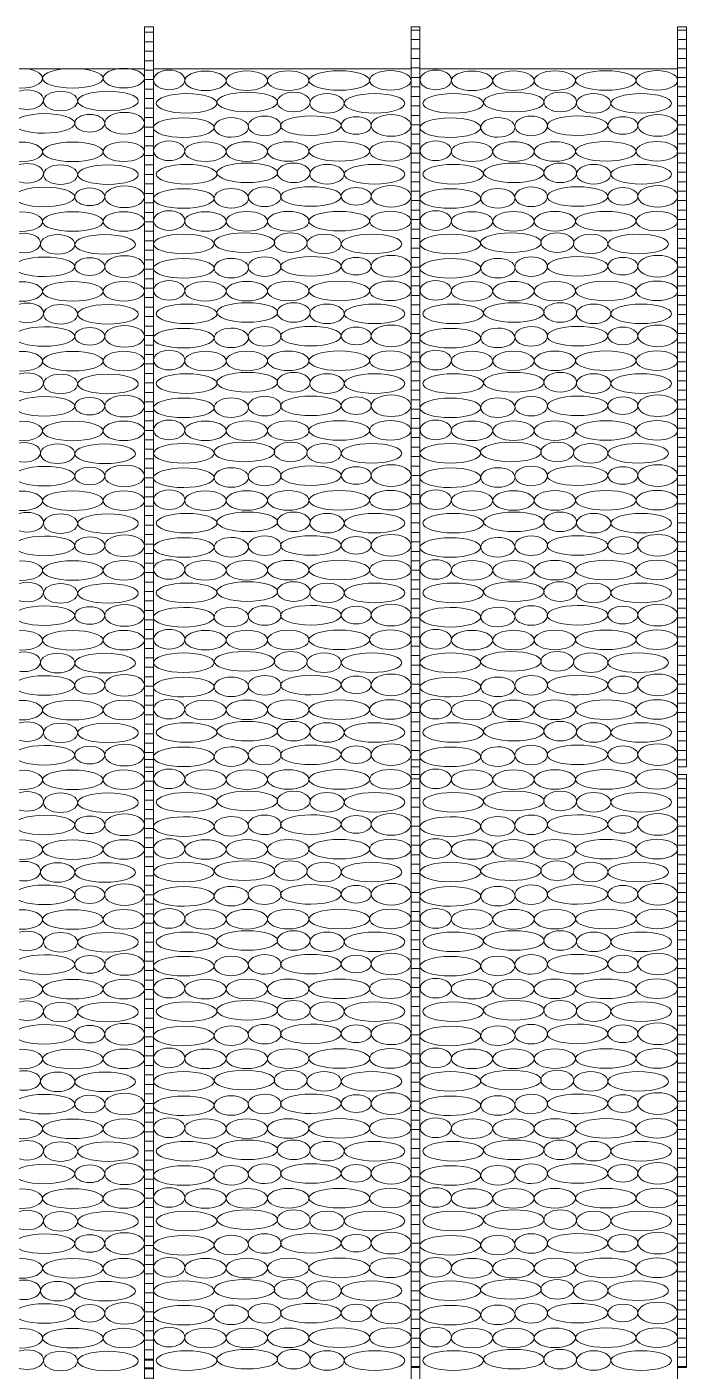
# Model space of a CAD drawing. Header units: inches. Extents: x 523 to 1492, y 69 to 539.
# Drawn here: x 616.72 to 621.11, y 276.39 to 285.39 of the extents above; entities that cross this region are included whole.
import ezdxf

# ---------------------------------------------------------------- set-up
doc = ezdxf.new("R2010")
doc.units = ezdxf.units.IN
doc.header["$MEASUREMENT"] = 0
pattern_1 = [(0, (17.8616, 0.25796), (1e-16, 0.3175), [])]
pattern_2 = [(0, (26.79356, 0.01436), (1e-16, 0.3175), [])]
pattern_3 = [(0, (35.7254, 0.01436), (1e-16, 0.3175), [])]

# ---------------------------------------------------------------- blocks, each defined once
blk = doc.blocks.new('Бут.полосы')
at = {"linetype": 'ByBlock', "lineweight": 15}
h = blk.add_hatch(dxfattribs=at)
h.set_pattern_fill('ANSI31', color=22, scale=0.1, angle=315, style=0)
h.set_pattern_definition(pattern_1)
h.paths.add_polyline_path([(1973.124, -4690.534), (1972.824, -4690.534), (1972.824, -4715.076), (1973.124, -4715.076)])
h = blk.add_hatch(dxfattribs=at)
h.set_pattern_fill('ANSI31', color=22, scale=0.1, angle=315, style=0)
h.set_pattern_definition(pattern_2)
h.paths.add_polyline_path([(1982.056, -4690.534), (1981.756, -4690.534), (1981.756, -4715.319), (1982.056, -4715.319)])
h = blk.add_hatch(dxfattribs=at)
h.set_pattern_fill('ANSI31', color=22, scale=0.1, angle=315, style=0)
h.set_pattern_definition(pattern_3)
h.paths.add_polyline_path([(1990.988, -4690.534), (1990.688, -4690.534), (1990.688, -4715.319), (1990.988, -4715.319)])
h = blk.add_hatch(dxfattribs=at)
h.set_pattern_fill('ANSI31', color=22, scale=0.1, angle=315, style=0)
h.set_pattern_definition(pattern_1)
h.paths.add_polyline_path([(1973.124, -4715.334), (1972.824, -4715.334), (1972.824, -4735.189), (1973.124, -4735.189)])
h = blk.add_hatch(dxfattribs=at)
h.set_pattern_fill('ANSI31', color=22, scale=0.1, angle=315, style=0)
h.set_pattern_definition(pattern_2)
h.paths.add_polyline_path([(1982.056, -4715.577), (1981.756, -4715.577), (1981.756, -4735.433), (1982.056, -4735.433)])
h = blk.add_hatch(dxfattribs=at)
h.set_pattern_fill('ANSI31', color=22, scale=0.1, angle=315, style=0)
h.set_pattern_definition(pattern_3)
h.paths.add_polyline_path([(1990.988, -4715.577), (1990.688, -4715.577), (1990.688, -4735.433), (1990.988, -4735.433)])
h = blk.add_hatch(dxfattribs=at)
h.set_pattern_fill('ANSI31', color=22, scale=0.1, angle=315, style=0)
h.set_pattern_definition(pattern_1)
h.paths.add_polyline_path([(1973.124, -4735.447), (1972.824, -4735.447), (1972.824, -4755.303), (1973.124, -4755.303)])
at = {"color": 22, "linetype": 'ByBlock', "lineweight": 15}
for points in [[(1973.124, -4690.534), (1972.824, -4690.534), (1972.824, -4715.076), (1973.124, -4715.076)], [(1982.056, -4690.534), (1981.756, -4690.534), (1981.756, -4715.319), (1982.056, -4715.319)], [(1990.988, -4690.534), (1990.688, -4690.534), (1990.688, -4715.319), (1990.988, -4715.319)], [(1973.124, -4715.334), (1972.824, -4715.334), (1972.824, -4735.189), (1973.124, -4735.189)], [(1982.056, -4715.577), (1981.756, -4715.577), (1981.756, -4735.433), (1982.056, -4735.433)], [(1990.988, -4715.577), (1990.688, -4715.577), (1990.688, -4735.433), (1990.988, -4735.433)], [(1973.124, -4735.447), (1972.824, -4735.447), (1972.824, -4755.303), (1973.124, -4755.303)]]:
    blk.add_lwpolyline(points, close=True, dxfattribs=at)
at = {"color": 7, "linetype": 'ByBlock', "lineweight": 15}
for points in [[(1973.124, -4775.784), (1981.756, -4775.784), (1981.756, -4691.934), (1973.124, -4691.934)], [(1982.056, -4776.027), (1990.688, -4776.027), (1990.688, -4691.934), (1982.056, -4691.934)]]:
    blk.add_lwpolyline(points, close=True, dxfattribs=at)
at = {"color": 253, "linetype": 'ByBlock', "lineweight": 15}
for centre, major_axis, ratio in [((1973.652, -4692.309), (-0.525, 0), 0.625314), ((1974.867, -4692.34), (0.694, 0), 0.47197), ((1976.255, -4692.337), (0.694, 0), 0.47197), ((1977.643, -4692.333), (0.694, 0), 0.47197), ((1979.353, -4692.33), (1.016, 0), 0.322367), ((1981.063, -4692.326), (0.694, 0), 0.47197), ((1982.584, -4692.309), (-0.525, 0), 0.625314), ((1983.799, -4692.34), (0.694, 0), 0.47197), ((1985.187, -4692.337), (0.694, 0), 0.47197), ((1986.575, -4692.333), (0.694, 0), 0.47197), ((1988.285, -4692.33), (1.016, 0), 0.322367), ((1989.994, -4692.326), (0.694, 0), 0.47197), ((1974.239, -4693.095), (1.016, 0), 0.322367), ((1976.271, -4693.05), (1.016, 0), 0.322367), ((1977.823, -4693.05), (0.549, 0), 0.596748), ((1980.534, -4693.095), (1.016, 0), 0.322367), ((1983.171, -4693.095), (1.016, 0), 0.322367), ((1985.203, -4693.05), (1.016, 0), 0.322367), ((1986.755, -4693.05), (0.549, 0), 0.596748), ((1989.466, -4693.095), (1.016, 0), 0.322367), ((1981.09, -4693.836), (-0.667, 0), 0.543772), ((1990.022, -4693.836), (-0.667, 0), 0.543772), ((1975.732, -4693.901), (0.575, 0.003), 0.569135), ((1979.921, -4693.836), (-0.502, 0), 0.586261), ((1984.664, -4693.901), (0.575, 0.003), 0.569135), ((1988.853, -4693.836), (-0.502, 0), 0.586261), ((1973.652, -4694.683), (-0.525, 0), 0.625314), ((1974.867, -4694.714), (0.694, 0), 0.47197), ((1976.255, -4694.71), (0.694, 0), 0.47197), ((1977.643, -4694.706), (0.694, 0), 0.47197), ((1979.353, -4694.703), (1.016, 0), 0.322367), ((1981.063, -4694.7), (0.694, 0), 0.47197), ((1982.584, -4694.683), (-0.525, 0), 0.625314), ((1983.799, -4694.714), (0.694, 0), 0.47197), ((1985.187, -4694.71), (0.694, 0), 0.47197), ((1986.575, -4694.706), (0.694, 0), 0.47197), ((1988.285, -4694.703), (1.016, 0), 0.322367), ((1989.994, -4694.7), (0.694, 0), 0.47197), ((1974.239, -4695.469), (1.016, 0), 0.322367), ((1976.271, -4695.423), (1.016, 0), 0.322367), ((1977.823, -4695.423), (0.549, 0), 0.596748), ((1980.534, -4695.469), (1.016, 0), 0.322367), ((1983.171, -4695.469), (1.016, 0), 0.322367), ((1985.203, -4695.423), (1.016, 0), 0.322367), ((1986.755, -4695.423), (0.549, 0), 0.596748), ((1989.466, -4695.469), (1.016, 0), 0.322367), ((1975.732, -4696.275), (0.575, 0.003), 0.569135), ((1979.921, -4696.21), (-0.502, 0), 0.586261), ((1981.09, -4696.21), (-0.667, 0), 0.543772), ((1984.664, -4696.275), (0.575, 0.003), 0.569135), ((1988.853, -4696.21), (-0.502, 0), 0.586261), ((1990.022, -4696.21), (-0.667, 0), 0.543772), ((1973.652, -4697.02), (-0.525, 0), 0.625314), ((1974.867, -4697.051), (0.694, 0), 0.47197), ((1976.255, -4697.047), (0.694, 0), 0.47197), ((1977.643, -4697.043), (0.694, 0), 0.47197), ((1979.353, -4697.04), (1.016, 0), 0.322367), ((1981.063, -4697.036), (0.694, 0), 0.47197), ((1982.584, -4697.02), (-0.525, 0), 0.625314), ((1983.799, -4697.051), (0.694, 0), 0.47197), ((1985.187, -4697.047), (0.694, 0), 0.47197), ((1986.575, -4697.043), (0.694, 0), 0.47197), ((1988.285, -4697.04), (1.016, 0), 0.322367), ((1989.994, -4697.036), (0.694, 0), 0.47197), ((1974.141, -4697.805), (1.016, 0), 0.322367), ((1976.173, -4697.76), (1.016, 0), 0.322367), ((1977.724, -4697.76), (0.549, 0), 0.596748), ((1980.435, -4697.805), (1.016, 0), 0.322367), ((1983.072, -4697.805), (1.016, 0), 0.322367), ((1985.104, -4697.76), (1.016, 0), 0.322367), ((1986.656, -4697.76), (0.549, 0), 0.596748), ((1989.367, -4697.805), (1.016, 0), 0.322367), ((1975.732, -4698.614), (0.575, 0.003), 0.569135), ((1979.921, -4698.549), (-0.502, 0), 0.586261), ((1981.09, -4698.549), (-0.667, 0), 0.543772), ((1984.664, -4698.614), (0.575, 0.003), 0.569135), ((1988.853, -4698.549), (-0.502, 0), 0.586261), ((1990.022, -4698.549), (-0.667, 0), 0.543772), ((1973.652, -4699.359), (-0.525, 0), 0.625314), ((1974.867, -4699.39), (0.694, 0), 0.47197), ((1976.255, -4699.386), (0.694, 0), 0.47197), ((1977.643, -4699.382), (0.694, 0), 0.47197), ((1979.353, -4699.379), (1.016, 0), 0.322367), ((1981.063, -4699.376), (0.694, 0), 0.47197), ((1982.584, -4699.359), (-0.525, 0), 0.625314), ((1983.799, -4699.39), (0.694, 0), 0.47197), ((1985.187, -4699.386), (0.694, 0), 0.47197), ((1986.575, -4699.382), (0.694, 0), 0.47197), ((1988.285, -4699.379), (1.016, 0), 0.322367), ((1989.994, -4699.376), (0.694, 0), 0.47197), ((1976.271, -4700.099), (1.016, 0), 0.322367), ((1977.823, -4700.099), (0.549, 0), 0.596748), ((1985.203, -4700.099), (1.016, 0), 0.322367), ((1986.755, -4700.099), (0.549, 0), 0.596748), ((1974.239, -4700.144), (1.016, 0), 0.322367), ((1980.534, -4700.144), (1.016, 0), 0.322367), ((1983.171, -4700.144), (1.016, 0), 0.322367), ((1989.466, -4700.144), (1.016, 0), 0.322367), ((1975.732, -4700.951), (0.575, 0.003), 0.569135), ((1979.921, -4700.885), (-0.502, 0), 0.586261), ((1981.09, -4700.885), (-0.667, 0), 0.543772), ((1984.664, -4700.951), (0.575, 0.003), 0.569135), ((1988.853, -4700.885), (-0.502, 0), 0.586261), ((1990.022, -4700.885), (-0.667, 0), 0.543772), ((1973.652, -4701.695), (-0.525, 0), 0.625314), ((1974.867, -4701.726), (0.694, 0), 0.47197), ((1976.255, -4701.723), (0.694, 0), 0.47197), ((1977.643, -4701.719), (0.694, 0), 0.47197), ((1979.353, -4701.716), (1.016, 0), 0.322367), ((1981.063, -4701.712), (0.694, 0), 0.47197), ((1982.584, -4701.695), (-0.525, 0), 0.625314), ((1983.799, -4701.726), (0.694, 0), 0.47197), ((1985.187, -4701.723), (0.694, 0), 0.47197), ((1986.575, -4701.719), (0.694, 0), 0.47197), ((1988.285, -4701.716), (1.016, 0), 0.322367), ((1989.994, -4701.712), (0.694, 0), 0.47197), ((1974.239, -4702.481), (1.016, 0), 0.322367), ((1976.271, -4702.436), (1.016, 0), 0.322367), ((1977.823, -4702.436), (0.549, 0), 0.596748), ((1980.534, -4702.481), (1.016, 0), 0.322367), ((1983.171, -4702.481), (1.016, 0), 0.322367), ((1985.203, -4702.436), (1.016, 0), 0.322367), ((1986.755, -4702.436), (0.549, 0), 0.596748), ((1989.466, -4702.481), (1.016, 0), 0.322367), ((1979.921, -4703.222), (-0.502, 0), 0.586261), ((1981.09, -4703.222), (-0.667, 0), 0.543772), ((1988.853, -4703.222), (-0.502, 0), 0.586261), ((1990.022, -4703.222), (-0.667, 0), 0.543772), ((1975.732, -4703.287), (0.575, 0.003), 0.569135), ((1984.664, -4703.287), (0.575, 0.003), 0.569135), ((1973.652, -4704.032), (-0.525, 0), 0.625314), ((1974.867, -4704.063), (0.694, 0), 0.47197), ((1976.255, -4704.059), (0.694, 0), 0.47197), ((1977.643, -4704.056), (0.694, 0), 0.47197), ((1979.353, -4704.052), (1.016, 0), 0.322367), ((1981.063, -4704.049), (0.694, 0), 0.47197), ((1982.584, -4704.032), (-0.525, 0), 0.625314), ((1983.799, -4704.063), (0.694, 0), 0.47197), ((1985.187, -4704.059), (0.694, 0), 0.47197), ((1986.575, -4704.056), (0.694, 0), 0.47197), ((1988.285, -4704.052), (1.016, 0), 0.322367), ((1989.994, -4704.049), (0.694, 0), 0.47197), ((1974.141, -4704.818), (1.016, 0), 0.322367), ((1976.173, -4704.772), (1.016, 0), 0.322367), ((1977.724, -4704.772), (0.549, 0), 0.596748), ((1980.435, -4704.818), (1.016, 0), 0.322367), ((1983.072, -4704.818), (1.016, 0), 0.322367), ((1985.104, -4704.772), (1.016, 0), 0.322367), ((1986.656, -4704.772), (0.549, 0), 0.596748), ((1989.367, -4704.818), (1.016, 0), 0.322367), ((1981.09, -4705.561), (-0.667, 0), 0.543772), ((1990.022, -4705.561), (-0.667, 0), 0.543772), ((1975.732, -4705.626), (0.575, 0.003), 0.569135), ((1979.921, -4705.561), (-0.502, 0), 0.586261), ((1984.664, -4705.626), (0.575, 0.003), 0.569135), ((1988.853, -4705.561), (-0.502, 0), 0.586261), ((1973.652, -4706.371), (-0.525, 0), 0.625314), ((1974.867, -4706.402), (0.694, 0), 0.47197), ((1976.255, -4706.398), (0.694, 0), 0.47197), ((1977.643, -4706.395), (0.694, 0), 0.47197), ((1979.353, -4706.392), (1.016, 0), 0.322367), ((1981.063, -4706.388), (0.694, 0), 0.47197), ((1982.584, -4706.371), (-0.525, 0), 0.625314), ((1983.799, -4706.402), (0.694, 0), 0.47197), ((1985.187, -4706.398), (0.694, 0), 0.47197), ((1986.575, -4706.395), (0.694, 0), 0.47197), ((1988.285, -4706.392), (1.016, 0), 0.322367), ((1989.994, -4706.388), (0.694, 0), 0.47197), ((1974.239, -4707.157), (1.016, 0), 0.322367), ((1976.271, -4707.112), (1.016, 0), 0.322367), ((1977.823, -4707.112), (0.549, 0), 0.596748), ((1980.534, -4707.157), (1.016, 0), 0.322367), ((1983.171, -4707.157), (1.016, 0), 0.322367), ((1985.203, -4707.112), (1.016, 0), 0.322367), ((1986.755, -4707.112), (0.549, 0), 0.596748), ((1989.466, -4707.157), (1.016, 0), 0.322367), ((1975.732, -4707.963), (0.575, 0.003), 0.569135), ((1979.921, -4707.898), (-0.502, 0), 0.586261), ((1981.09, -4707.898), (-0.667, 0), 0.543772), ((1984.664, -4707.963), (0.575, 0.003), 0.569135), ((1988.853, -4707.898), (-0.502, 0), 0.586261), ((1990.022, -4707.898), (-0.667, 0), 0.543772), ((1973.652, -4708.708), (-0.525, 0), 0.625314), ((1974.867, -4708.739), (0.694, 0), 0.47197), ((1976.255, -4708.735), (0.694, 0), 0.47197), ((1977.643, -4708.731), (0.694, 0), 0.47197), ((1979.353, -4708.728), (1.016, 0), 0.322367), ((1981.063, -4708.725), (0.694, 0), 0.47197), ((1982.584, -4708.708), (-0.525, 0), 0.625314), ((1983.799, -4708.739), (0.694, 0), 0.47197), ((1985.187, -4708.735), (0.694, 0), 0.47197), ((1986.575, -4708.731), (0.694, 0), 0.47197), ((1988.285, -4708.728), (1.016, 0), 0.322367), ((1989.994, -4708.725), (0.694, 0), 0.47197), ((1974.239, -4709.493), (1.016, 0), 0.322367), ((1976.271, -4709.448), (1.016, 0), 0.322367), ((1977.823, -4709.448), (0.549, 0), 0.596748), ((1980.534, -4709.493), (1.016, 0), 0.322367), ((1983.171, -4709.493), (1.016, 0), 0.322367), ((1985.203, -4709.448), (1.016, 0), 0.322367), ((1986.755, -4709.448), (0.549, 0), 0.596748), ((1989.466, -4709.493), (1.016, 0), 0.322367), ((1975.732, -4710.3), (0.575, 0.003), 0.569135), ((1979.921, -4710.235), (-0.502, 0), 0.586261), ((1981.09, -4710.235), (-0.667, 0), 0.543772), ((1984.664, -4710.3), (0.575, 0.003), 0.569135), ((1988.853, -4710.235), (-0.502, 0), 0.586261), ((1990.022, -4710.235), (-0.667, 0), 0.543772), ((1973.652, -4711.044), (-0.525, 0), 0.625314), ((1974.867, -4711.076), (0.694, 0), 0.47197), ((1976.255, -4711.072), (0.694, 0), 0.47197), ((1977.643, -4711.068), (0.694, 0), 0.47197), ((1979.353, -4711.065), (1.016, 0), 0.322367), ((1981.063, -4711.061), (0.694, 0), 0.47197), ((1982.584, -4711.044), (-0.525, 0), 0.625314), ((1983.799, -4711.076), (0.694, 0), 0.47197), ((1985.187, -4711.072), (0.694, 0), 0.47197), ((1986.575, -4711.068), (0.694, 0), 0.47197), ((1988.285, -4711.065), (1.016, 0), 0.322367), ((1989.994, -4711.061), (0.694, 0), 0.47197), ((1974.141, -4711.83), (1.016, 0), 0.322367), ((1976.173, -4711.785), (1.016, 0), 0.322367), ((1977.724, -4711.785), (0.549, 0), 0.596748), ((1980.435, -4711.83), (1.016, 0), 0.322367), ((1983.072, -4711.83), (1.016, 0), 0.322367), ((1985.104, -4711.785), (1.016, 0), 0.322367), ((1986.656, -4711.785), (0.549, 0), 0.596748), ((1989.367, -4711.83), (1.016, 0), 0.322367), ((1975.732, -4712.639), (0.575, 0.003), 0.569135), ((1979.921, -4712.574), (-0.502, 0), 0.586261), ((1981.09, -4712.574), (-0.667, 0), 0.543772), ((1984.664, -4712.639), (0.575, 0.003), 0.569135), ((1988.853, -4712.574), (-0.502, 0), 0.586261), ((1990.022, -4712.574), (-0.667, 0), 0.543772), ((1973.652, -4713.384), (-0.525, 0), 0.625314), ((1974.867, -4713.415), (0.694, 0), 0.47197), ((1976.255, -4713.411), (0.694, 0), 0.47197), ((1977.643, -4713.407), (0.694, 0), 0.47197), ((1979.353, -4713.404), (1.016, 0), 0.322367), ((1981.063, -4713.4), (0.694, 0), 0.47197), ((1982.584, -4713.384), (-0.525, 0), 0.625314), ((1983.799, -4713.415), (0.694, 0), 0.47197), ((1985.187, -4713.411), (0.694, 0), 0.47197), ((1986.575, -4713.407), (0.694, 0), 0.47197), ((1988.285, -4713.404), (1.016, 0), 0.322367), ((1989.994, -4713.4), (0.694, 0), 0.47197), ((1974.239, -4714.169), (1.016, 0), 0.322367), ((1976.271, -4714.124), (1.016, 0), 0.322367), ((1977.823, -4714.124), (0.549, 0), 0.596748), ((1980.534, -4714.169), (1.016, 0), 0.322367), ((1983.171, -4714.169), (1.016, 0), 0.322367), ((1985.203, -4714.124), (1.016, 0), 0.322367), ((1986.755, -4714.124), (0.549, 0), 0.596748), ((1989.466, -4714.169), (1.016, 0), 0.322367), ((1975.732, -4714.975), (0.575, 0.003), 0.569135), ((1979.921, -4714.91), (-0.502, 0), 0.586261), ((1981.09, -4714.91), (-0.667, 0), 0.543772), ((1984.664, -4714.975), (0.575, 0.003), 0.569135), ((1988.853, -4714.91), (-0.502, 0), 0.586261), ((1990.022, -4714.91), (-0.667, 0), 0.543772), ((1973.652, -4715.72), (-0.525, 0), 0.625314), ((1974.867, -4715.751), (0.694, 0), 0.47197), ((1976.255, -4715.747), (0.694, 0), 0.47197), ((1977.643, -4715.744), (0.694, 0), 0.47197), ((1979.353, -4715.741), (1.016, 0), 0.322367), ((1981.063, -4715.737), (0.694, 0), 0.47197), ((1982.584, -4715.72), (-0.525, 0), 0.625314), ((1983.799, -4715.751), (0.694, 0), 0.47197), ((1985.187, -4715.747), (0.694, 0), 0.47197), ((1986.575, -4715.744), (0.694, 0), 0.47197), ((1988.285, -4715.741), (1.016, 0), 0.322367), ((1989.994, -4715.737), (0.694, 0), 0.47197), ((1974.239, -4716.506), (1.016, 0), 0.322367), ((1976.271, -4716.461), (1.016, 0), 0.322367), ((1977.823, -4716.461), (0.549, 0), 0.596748), ((1980.534, -4716.506), (1.016, 0), 0.322367), ((1983.171, -4716.506), (1.016, 0), 0.322367), ((1985.203, -4716.461), (1.016, 0), 0.322367), ((1986.755, -4716.461), (0.549, 0), 0.596748), ((1989.466, -4716.506), (1.016, 0), 0.322367), ((1981.09, -4717.247), (-0.667, 0), 0.543772), ((1990.022, -4717.247), (-0.667, 0), 0.543772), ((1975.732, -4717.312), (0.575, 0.003), 0.569135), ((1979.921, -4717.247), (-0.502, 0), 0.586261), ((1984.664, -4717.312), (0.575, 0.003), 0.569135), ((1988.853, -4717.247), (-0.502, 0), 0.586261), ((1973.652, -4718.057), (-0.525, 0), 0.625314), ((1974.867, -4718.088), (0.694, 0), 0.47197), ((1976.255, -4718.084), (0.694, 0), 0.47197), ((1977.643, -4718.08), (0.694, 0), 0.47197), ((1979.353, -4718.077), (1.016, 0), 0.322367), ((1981.063, -4718.074), (0.694, 0), 0.47197), ((1982.584, -4718.057), (-0.525, 0), 0.625314), ((1983.799, -4718.088), (0.694, 0), 0.47197), ((1985.187, -4718.084), (0.694, 0), 0.47197), ((1986.575, -4718.08), (0.694, 0), 0.47197), ((1988.285, -4718.077), (1.016, 0), 0.322367), ((1989.994, -4718.074), (0.694, 0), 0.47197), ((1974.141, -4718.843), (1.016, 0), 0.322367), ((1976.173, -4718.797), (1.016, 0), 0.322367), ((1977.724, -4718.797), (0.549, 0), 0.596748), ((1980.435, -4718.843), (1.016, 0), 0.322367), ((1983.072, -4718.843), (1.016, 0), 0.322367), ((1985.104, -4718.797), (1.016, 0), 0.322367), ((1986.656, -4718.797), (0.549, 0), 0.596748), ((1989.367, -4718.843), (1.016, 0), 0.322367), ((1975.732, -4719.651), (0.575, 0.003), 0.569135), ((1979.921, -4719.586), (-0.502, 0), 0.586261), ((1981.09, -4719.586), (-0.667, 0), 0.543772), ((1984.664, -4719.651), (0.575, 0.003), 0.569135), ((1988.853, -4719.586), (-0.502, 0), 0.586261), ((1990.022, -4719.586), (-0.667, 0), 0.543772), ((1973.652, -4720.396), (-0.525, 0), 0.625314), ((1974.867, -4720.427), (0.694, 0), 0.47197), ((1976.255, -4720.423), (0.694, 0), 0.47197), ((1977.643, -4720.419), (0.694, 0), 0.47197), ((1979.353, -4720.416), (1.016, 0), 0.322367), ((1981.063, -4720.413), (0.694, 0), 0.47197), ((1982.584, -4720.396), (-0.525, 0), 0.625314), ((1983.799, -4720.427), (0.694, 0), 0.47197), ((1985.187, -4720.423), (0.694, 0), 0.47197), ((1986.575, -4720.419), (0.694, 0), 0.47197), ((1988.285, -4720.416), (1.016, 0), 0.322367), ((1989.994, -4720.413), (0.694, 0), 0.47197), ((1974.239, -4721.182), (1.016, 0), 0.322367), ((1976.271, -4721.136), (1.016, 0), 0.322367), ((1977.823, -4721.136), (0.549, 0), 0.596748), ((1980.534, -4721.182), (1.016, 0), 0.322367), ((1983.171, -4721.182), (1.016, 0), 0.322367), ((1985.203, -4721.136), (1.016, 0), 0.322367), ((1986.755, -4721.136), (0.549, 0), 0.596748), ((1989.466, -4721.182), (1.016, 0), 0.322367), ((1975.732, -4721.988), (0.575, 0.003), 0.569135), ((1979.921, -4721.923), (-0.502, 0), 0.586261), ((1981.09, -4721.923), (-0.667, 0), 0.543772), ((1984.664, -4721.988), (0.575, 0.003), 0.569135), ((1988.853, -4721.923), (-0.502, 0), 0.586261), ((1990.022, -4721.923), (-0.667, 0), 0.543772), ((1973.652, -4722.733), (-0.525, 0), 0.625314), ((1974.867, -4722.764), (0.694, 0), 0.47197), ((1976.255, -4722.76), (0.694, 0), 0.47197), ((1977.643, -4722.756), (0.694, 0), 0.47197), ((1979.353, -4722.753), (1.016, 0), 0.322367), ((1981.063, -4722.749), (0.694, 0), 0.47197), ((1982.584, -4722.733), (-0.525, 0), 0.625314), ((1983.799, -4722.764), (0.694, 0), 0.47197), ((1985.187, -4722.76), (0.694, 0), 0.47197), ((1986.575, -4722.756), (0.694, 0), 0.47197), ((1988.285, -4722.753), (1.016, 0), 0.322367), ((1989.994, -4722.749), (0.694, 0), 0.47197), ((1974.239, -4723.518), (1.016, 0), 0.322367), ((1976.271, -4723.473), (1.016, 0), 0.322367), ((1977.823, -4723.473), (0.549, 0), 0.596748), ((1980.534, -4723.518), (1.016, 0), 0.322367), ((1983.171, -4723.518), (1.016, 0), 0.322367), ((1985.203, -4723.473), (1.016, 0), 0.322367), ((1986.755, -4723.473), (0.549, 0), 0.596748), ((1989.466, -4723.518), (1.016, 0), 0.322367), ((1975.732, -4724.324), (0.575, 0.003), 0.569135), ((1979.921, -4724.259), (-0.502, 0), 0.586261), ((1981.09, -4724.259), (-0.667, 0), 0.543772), ((1984.664, -4724.324), (0.575, 0.003), 0.569135), ((1988.853, -4724.259), (-0.502, 0), 0.586261), ((1990.022, -4724.259), (-0.667, 0), 0.543772), ((1973.652, -4725.069), (-0.525, 0), 0.625314), ((1974.867, -4725.1), (0.694, 0), 0.47197), ((1976.255, -4725.097), (0.694, 0), 0.47197), ((1977.643, -4725.093), (0.694, 0), 0.47197), ((1979.353, -4725.09), (1.016, 0), 0.322367), ((1981.063, -4725.086), (0.694, 0), 0.47197), ((1982.584, -4725.069), (-0.525, 0), 0.625314), ((1983.799, -4725.1), (0.694, 0), 0.47197), ((1985.187, -4725.097), (0.694, 0), 0.47197), ((1986.575, -4725.093), (0.694, 0), 0.47197), ((1988.285, -4725.09), (1.016, 0), 0.322367), ((1989.994, -4725.086), (0.694, 0), 0.47197), ((1974.141, -4725.855), (1.016, 0), 0.322367), ((1976.173, -4725.81), (1.016, 0), 0.322367), ((1977.724, -4725.81), (0.549, 0), 0.596748), ((1980.435, -4725.855), (1.016, 0), 0.322367), ((1983.072, -4725.855), (1.016, 0), 0.322367), ((1985.104, -4725.81), (1.016, 0), 0.322367), ((1986.656, -4725.81), (0.549, 0), 0.596748), ((1989.367, -4725.855), (1.016, 0), 0.322367), ((1975.732, -4726.664), (0.575, 0.003), 0.569135), ((1979.921, -4726.598), (-0.502, 0), 0.586261), ((1981.09, -4726.598), (-0.667, 0), 0.543772), ((1984.664, -4726.664), (0.575, 0.003), 0.569135), ((1988.853, -4726.598), (-0.502, 0), 0.586261), ((1990.022, -4726.598), (-0.667, 0), 0.543772), ((1973.652, -4727.408), (-0.525, 0), 0.625314), ((1974.867, -4727.439), (0.694, 0), 0.47197), ((1976.255, -4727.436), (0.694, 0), 0.47197), ((1977.643, -4727.432), (0.694, 0), 0.47197), ((1979.353, -4727.429), (1.016, 0), 0.322367), ((1981.063, -4727.425), (0.694, 0), 0.47197), ((1982.584, -4727.408), (-0.525, 0), 0.625314), ((1983.799, -4727.439), (0.694, 0), 0.47197), ((1985.187, -4727.436), (0.694, 0), 0.47197), ((1986.575, -4727.432), (0.694, 0), 0.47197), ((1988.285, -4727.429), (1.016, 0), 0.322367), ((1989.994, -4727.425), (0.694, 0), 0.47197), ((1974.239, -4728.194), (1.016, 0), 0.322367), ((1976.271, -4728.149), (1.016, 0), 0.322367), ((1977.823, -4728.149), (0.549, 0), 0.596748), ((1980.534, -4728.194), (1.016, 0), 0.322367), ((1983.171, -4728.194), (1.016, 0), 0.322367), ((1985.203, -4728.149), (1.016, 0), 0.322367), ((1986.755, -4728.149), (0.549, 0), 0.596748), ((1989.466, -4728.194), (1.016, 0), 0.322367), ((1981.09, -4728.935), (-0.667, 0), 0.543772), ((1990.022, -4728.935), (-0.667, 0), 0.543772), ((1975.732, -4729), (0.575, 0.003), 0.569135), ((1979.921, -4728.935), (-0.502, 0), 0.586261), ((1984.664, -4729), (0.575, 0.003), 0.569135), ((1988.853, -4728.935), (-0.502, 0), 0.586261), ((1973.652, -4729.745), (-0.525, 0), 0.625314), ((1974.867, -4729.776), (0.694, 0), 0.47197), ((1976.255, -4729.772), (0.694, 0), 0.47197), ((1977.643, -4729.769), (0.694, 0), 0.47197), ((1979.353, -4729.765), (1.016, 0), 0.322367), ((1981.063, -4729.762), (0.694, 0), 0.47197), ((1982.584, -4729.745), (-0.525, 0), 0.625314), ((1983.799, -4729.776), (0.694, 0), 0.47197), ((1985.187, -4729.772), (0.694, 0), 0.47197), ((1986.575, -4729.769), (0.694, 0), 0.47197), ((1988.285, -4729.765), (1.016, 0), 0.322367), ((1989.994, -4729.762), (0.694, 0), 0.47197), ((1974.239, -4730.531), (1.016, 0), 0.322367), ((1976.271, -4730.486), (1.016, 0), 0.322367), ((1977.823, -4730.486), (0.549, 0), 0.596748), ((1980.534, -4730.531), (1.016, 0), 0.322367), ((1983.171, -4730.531), (1.016, 0), 0.322367), ((1985.203, -4730.486), (1.016, 0), 0.322367), ((1986.755, -4730.486), (0.549, 0), 0.596748), ((1989.466, -4730.531), (1.016, 0), 0.322367), ((1975.732, -4731.337), (0.575, 0.003), 0.569135), ((1979.921, -4731.272), (-0.502, 0), 0.586261), ((1981.09, -4731.272), (-0.667, 0), 0.543772), ((1984.664, -4731.337), (0.575, 0.003), 0.569135), ((1988.853, -4731.272), (-0.502, 0), 0.586261), ((1990.022, -4731.272), (-0.667, 0), 0.543772), ((1973.652, -4732.082), (-0.525, 0), 0.625314), ((1981.063, -4732.098), (0.694, 0), 0.47197), ((1982.584, -4732.082), (-0.525, 0), 0.625314), ((1989.994, -4732.098), (0.694, 0), 0.47197), ((1974.867, -4732.113), (0.694, 0), 0.47197), ((1976.255, -4732.109), (0.694, 0), 0.47197), ((1977.643, -4732.105), (0.694, 0), 0.47197), ((1979.353, -4732.102), (1.016, 0), 0.322367), ((1983.799, -4732.113), (0.694, 0), 0.47197), ((1985.187, -4732.109), (0.694, 0), 0.47197), ((1986.575, -4732.105), (0.694, 0), 0.47197), ((1988.285, -4732.102), (1.016, 0), 0.322367), ((1974.141, -4732.867), (1.016, 0), 0.322367), ((1976.173, -4732.822), (1.016, 0), 0.322367), ((1977.724, -4732.822), (0.549, 0), 0.596748), ((1980.435, -4732.867), (1.016, 0), 0.322367), ((1983.072, -4732.867), (1.016, 0), 0.322367), ((1985.104, -4732.822), (1.016, 0), 0.322367), ((1986.656, -4732.822), (0.549, 0), 0.596748), ((1989.367, -4732.867), (1.016, 0), 0.322367), ((1975.732, -4733.676), (0.575, 0.003), 0.569135), ((1979.921, -4733.611), (-0.502, 0), 0.586261), ((1981.09, -4733.611), (-0.667, 0), 0.543772), ((1984.664, -4733.676), (0.575, 0.003), 0.569135), ((1988.853, -4733.611), (-0.502, 0), 0.586261), ((1990.022, -4733.611), (-0.667, 0), 0.543772), ((1973.652, -4734.421), (-0.525, 0), 0.625314), ((1974.867, -4734.452), (0.694, 0), 0.47197), ((1976.255, -4734.448), (0.694, 0), 0.47197), ((1977.643, -4734.444), (0.694, 0), 0.47197), ((1979.353, -4734.441), (1.016, 0), 0.322367), ((1981.063, -4734.438), (0.694, 0), 0.47197), ((1982.584, -4734.421), (-0.525, 0), 0.625314), ((1983.799, -4734.452), (0.694, 0), 0.47197), ((1985.187, -4734.448), (0.694, 0), 0.47197), ((1986.575, -4734.444), (0.694, 0), 0.47197), ((1988.285, -4734.441), (1.016, 0), 0.322367), ((1989.994, -4734.438), (0.694, 0), 0.47197), ((1974.239, -4735.206), (1.016, 0), 0.322367), ((1976.271, -4735.161), (1.016, 0), 0.322367), ((1977.823, -4735.161), (0.549, 0), 0.596748), ((1980.534, -4735.206), (1.016, 0), 0.322367), ((1983.171, -4735.206), (1.016, 0), 0.322367), ((1985.203, -4735.161), (1.016, 0), 0.322367), ((1986.755, -4735.161), (0.549, 0), 0.596748), ((1989.466, -4735.206), (1.016, 0), 0.322367)]:
    blk.add_ellipse(centre, major_axis=major_axis, ratio=ratio, dxfattribs=at)
at = {"color": 253, "linetype": 'ByBlock', "lineweight": 15, "extrusion": (0, 0, -1)}
for centre, major_axis, ratio in [((1978.942, -4693.095), (-0.575, 0), 0.569135), ((1987.874, -4693.095), (-0.575, 0), 0.569135), ((1974.14, -4693.909), (-1.016, -0.005), 0.322367), ((1976.851, -4693.85), (-0.549, -0.003), 0.596748), ((1978.402, -4693.842), (-1.016, -0.005), 0.322367), ((1983.072, -4693.909), (-1.016, -0.005), 0.322367), ((1985.782, -4693.85), (-0.549, -0.003), 0.596748), ((1987.334, -4693.842), (-1.016, -0.005), 0.322367), ((1978.942, -4695.469), (-0.575, 0), 0.569135), ((1987.874, -4695.469), (-0.575, 0), 0.569135), ((1974.14, -4696.283), (-1.016, -0.005), 0.322367), ((1976.851, -4696.224), (-0.549, -0.003), 0.596748), ((1978.402, -4696.216), (-1.016, -0.005), 0.322367), ((1983.072, -4696.283), (-1.016, -0.005), 0.322367), ((1985.782, -4696.224), (-0.549, -0.003), 0.596748), ((1987.334, -4696.216), (-1.016, -0.005), 0.322367), ((1978.844, -4697.805), (-0.575, 0), 0.569135), ((1987.775, -4697.805), (-0.575, 0), 0.569135), ((1974.14, -4698.622), (-1.016, -0.005), 0.322367), ((1976.851, -4698.563), (-0.549, -0.003), 0.596748), ((1978.402, -4698.555), (-1.016, -0.005), 0.322367), ((1983.072, -4698.622), (-1.016, -0.005), 0.322367), ((1985.782, -4698.563), (-0.549, -0.003), 0.596748), ((1987.334, -4698.555), (-1.016, -0.005), 0.322367), ((1978.942, -4700.144), (-0.575, 0), 0.569135), ((1987.874, -4700.144), (-0.575, 0), 0.569135), ((1974.14, -4700.959), (-1.016, -0.005), 0.322367), ((1976.851, -4700.9), (-0.549, -0.003), 0.596748), ((1978.402, -4700.892), (-1.016, -0.005), 0.322367), ((1983.072, -4700.959), (-1.016, -0.005), 0.322367), ((1985.782, -4700.9), (-0.549, -0.003), 0.596748), ((1987.334, -4700.892), (-1.016, -0.005), 0.322367), ((1978.942, -4702.481), (-0.575, 0), 0.569135), ((1987.874, -4702.481), (-0.575, 0), 0.569135), ((1976.851, -4703.236), (-0.549, -0.003), 0.596748), ((1978.402, -4703.228), (-1.016, -0.005), 0.322367), ((1985.782, -4703.236), (-0.549, -0.003), 0.596748), ((1987.334, -4703.228), (-1.016, -0.005), 0.322367), ((1974.14, -4703.295), (-1.016, -0.005), 0.322367), ((1983.072, -4703.295), (-1.016, -0.005), 0.322367), ((1978.844, -4704.818), (-0.575, 0), 0.569135), ((1987.775, -4704.818), (-0.575, 0), 0.569135), ((1974.14, -4705.635), (-1.016, -0.005), 0.322367), ((1976.851, -4705.575), (-0.549, -0.003), 0.596748), ((1978.402, -4705.567), (-1.016, -0.005), 0.322367), ((1983.072, -4705.635), (-1.016, -0.005), 0.322367), ((1985.782, -4705.575), (-0.549, -0.003), 0.596748), ((1987.334, -4705.567), (-1.016, -0.005), 0.322367), ((1978.942, -4707.157), (-0.575, 0), 0.569135), ((1987.874, -4707.157), (-0.575, 0), 0.569135), ((1974.14, -4707.971), (-1.016, -0.005), 0.322367), ((1976.851, -4707.912), (-0.549, -0.003), 0.596748), ((1978.402, -4707.904), (-1.016, -0.005), 0.322367), ((1983.072, -4707.971), (-1.016, -0.005), 0.322367), ((1985.782, -4707.912), (-0.549, -0.003), 0.596748), ((1987.334, -4707.904), (-1.016, -0.005), 0.322367), ((1978.942, -4709.493), (-0.575, 0), 0.569135), ((1987.874, -4709.493), (-0.575, 0), 0.569135), ((1974.14, -4710.308), (-1.016, -0.005), 0.322367), ((1976.851, -4710.249), (-0.549, -0.003), 0.596748), ((1978.402, -4710.241), (-1.016, -0.005), 0.322367), ((1983.072, -4710.308), (-1.016, -0.005), 0.322367), ((1985.782, -4710.249), (-0.549, -0.003), 0.596748), ((1987.334, -4710.241), (-1.016, -0.005), 0.322367), ((1978.844, -4711.83), (-0.575, 0), 0.569135), ((1987.775, -4711.83), (-0.575, 0), 0.569135), ((1974.14, -4712.647), (-1.016, -0.005), 0.322367), ((1976.851, -4712.588), (-0.549, -0.003), 0.596748), ((1978.402, -4712.58), (-1.016, -0.005), 0.322367), ((1983.072, -4712.647), (-1.016, -0.005), 0.322367), ((1985.782, -4712.588), (-0.549, -0.003), 0.596748), ((1987.334, -4712.58), (-1.016, -0.005), 0.322367), ((1978.942, -4714.169), (-0.575, 0), 0.569135), ((1987.874, -4714.169), (-0.575, 0), 0.569135), ((1974.14, -4714.984), (-1.016, -0.005), 0.322367), ((1976.851, -4714.924), (-0.549, -0.003), 0.596748), ((1978.402, -4714.916), (-1.016, -0.005), 0.322367), ((1983.072, -4714.984), (-1.016, -0.005), 0.322367), ((1985.782, -4714.924), (-0.549, -0.003), 0.596748), ((1987.334, -4714.916), (-1.016, -0.005), 0.322367), ((1978.942, -4716.506), (-0.575, 0), 0.569135), ((1987.874, -4716.506), (-0.575, 0), 0.569135), ((1974.14, -4717.32), (-1.016, -0.005), 0.322367), ((1976.851, -4717.261), (-0.549, -0.003), 0.596748), ((1978.402, -4717.253), (-1.016, -0.005), 0.322367), ((1983.072, -4717.32), (-1.016, -0.005), 0.322367), ((1985.782, -4717.261), (-0.549, -0.003), 0.596748), ((1987.334, -4717.253), (-1.016, -0.005), 0.322367), ((1978.844, -4718.843), (-0.575, 0), 0.569135), ((1987.775, -4718.843), (-0.575, 0), 0.569135), ((1974.14, -4719.659), (-1.016, -0.005), 0.322367), ((1976.851, -4719.6), (-0.549, -0.003), 0.596748), ((1978.402, -4719.592), (-1.016, -0.005), 0.322367), ((1983.072, -4719.659), (-1.016, -0.005), 0.322367), ((1985.782, -4719.6), (-0.549, -0.003), 0.596748), ((1987.334, -4719.592), (-1.016, -0.005), 0.322367), ((1978.942, -4721.182), (-0.575, 0), 0.569135), ((1987.874, -4721.182), (-0.575, 0), 0.569135), ((1974.14, -4721.996), (-1.016, -0.005), 0.322367), ((1976.851, -4721.937), (-0.549, -0.003), 0.596748), ((1978.402, -4721.929), (-1.016, -0.005), 0.322367), ((1983.072, -4721.996), (-1.016, -0.005), 0.322367), ((1985.782, -4721.937), (-0.549, -0.003), 0.596748), ((1987.334, -4721.929), (-1.016, -0.005), 0.322367), ((1978.942, -4723.518), (-0.575, 0), 0.569135), ((1987.874, -4723.518), (-0.575, 0), 0.569135), ((1974.14, -4724.333), (-1.016, -0.005), 0.322367), ((1976.851, -4724.273), (-0.549, -0.003), 0.596748), ((1978.402, -4724.265), (-1.016, -0.005), 0.322367), ((1983.072, -4724.333), (-1.016, -0.005), 0.322367), ((1985.782, -4724.273), (-0.549, -0.003), 0.596748), ((1987.334, -4724.265), (-1.016, -0.005), 0.322367), ((1978.844, -4725.855), (-0.575, 0), 0.569135), ((1987.775, -4725.855), (-0.575, 0), 0.569135), ((1974.14, -4726.672), (-1.016, -0.005), 0.322367), ((1976.851, -4726.613), (-0.549, -0.003), 0.596748), ((1978.402, -4726.605), (-1.016, -0.005), 0.322367), ((1983.072, -4726.672), (-1.016, -0.005), 0.322367), ((1985.782, -4726.613), (-0.549, -0.003), 0.596748), ((1987.334, -4726.605), (-1.016, -0.005), 0.322367), ((1978.942, -4728.194), (-0.575, 0), 0.569135), ((1987.874, -4728.194), (-0.575, 0), 0.569135), ((1976.851, -4728.949), (-0.549, -0.003), 0.596748), ((1978.402, -4728.941), (-1.016, -0.005), 0.322367), ((1985.782, -4728.949), (-0.549, -0.003), 0.596748), ((1987.334, -4728.941), (-1.016, -0.005), 0.322367), ((1974.14, -4729.008), (-1.016, -0.005), 0.322367), ((1983.072, -4729.008), (-1.016, -0.005), 0.322367), ((1978.942, -4730.531), (-0.575, 0), 0.569135), ((1987.874, -4730.531), (-0.575, 0), 0.569135), ((1974.14, -4731.345), (-1.016, -0.005), 0.322367), ((1976.851, -4731.286), (-0.549, -0.003), 0.596748), ((1978.402, -4731.278), (-1.016, -0.005), 0.322367), ((1983.072, -4731.345), (-1.016, -0.005), 0.322367), ((1985.782, -4731.286), (-0.549, -0.003), 0.596748), ((1987.334, -4731.278), (-1.016, -0.005), 0.322367), ((1978.844, -4732.867), (-0.575, 0), 0.569135), ((1987.775, -4732.867), (-0.575, 0), 0.569135), ((1974.14, -4733.684), (-1.016, -0.005), 0.322367), ((1976.851, -4733.625), (-0.549, -0.003), 0.596748), ((1978.402, -4733.617), (-1.016, -0.005), 0.322367), ((1983.072, -4733.684), (-1.016, -0.005), 0.322367), ((1985.782, -4733.625), (-0.549, -0.003), 0.596748), ((1987.334, -4733.617), (-1.016, -0.005), 0.322367), ((1978.942, -4735.206), (-0.575, 0), 0.569135), ((1987.874, -4735.206), (-0.575, 0), 0.569135)]:
    blk.add_ellipse(centre, major_axis=major_axis, ratio=ratio, dxfattribs=at)
blk = doc.blocks.new('Бут.дорожка 8м')
at = {"color": 7, "linetype": 'ByBlock', "lineweight": 15}
blk.add_lwpolyline([(1955.263, -4776.042), (1963.895, -4776.042), (1963.895, -4691.934), (1955.263, -4691.934)], close=True, dxfattribs=at)
at = {"color": 253, "linetype": 'ByBlock', "lineweight": 15}
for centre, major_axis, ratio in [((1959.781, -4692.257), (0.694, 0), 0.47197), ((1961.491, -4692.254), (1.016, 0), 0.322367), ((1963.201, -4692.251), (0.694, 0), 0.47197), ((1959.962, -4692.974), (0.549, 0), 0.596748), ((1962.672, -4693.019), (1.016, 0), 0.322367), ((1962.059, -4693.761), (-0.502, 0), 0.586261), ((1963.228, -4693.761), (-0.667, 0), 0.543772), ((1959.781, -4694.721), (0.694, 0), 0.47197), ((1961.491, -4694.718), (1.016, 0), 0.322367), ((1963.201, -4694.714), (0.694, 0), 0.47197), ((1959.962, -4695.438), (0.549, 0), 0.596748), ((1962.672, -4695.483), (1.016, 0), 0.322367), ((1962.059, -4696.224), (-0.502, 0), 0.586261), ((1963.228, -4696.224), (-0.667, 0), 0.543772), ((1959.781, -4697.057), (0.694, 0), 0.47197), ((1961.491, -4697.054), (1.016, 0), 0.322367), ((1963.201, -4697.051), (0.694, 0), 0.47197), ((1959.863, -4697.774), (0.549, 0), 0.596748), ((1962.573, -4697.82), (1.016, 0), 0.322367), ((1962.059, -4698.563), (-0.502, 0), 0.586261), ((1963.228, -4698.563), (-0.667, 0), 0.543772), ((1959.781, -4699.397), (0.694, 0), 0.47197), ((1961.491, -4699.393), (1.016, 0), 0.322367), ((1963.201, -4699.39), (0.694, 0), 0.47197), ((1959.962, -4700.114), (0.549, 0), 0.596748), ((1962.672, -4700.159), (1.016, 0), 0.322367), ((1962.059, -4700.9), (-0.502, 0), 0.586261), ((1963.228, -4700.9), (-0.667, 0), 0.543772), ((1959.781, -4701.733), (0.694, 0), 0.47197), ((1961.491, -4701.73), (1.016, 0), 0.322367), ((1963.201, -4701.727), (0.694, 0), 0.47197), ((1959.962, -4702.45), (0.549, 0), 0.596748), ((1962.672, -4702.495), (1.016, 0), 0.322367), ((1962.059, -4703.236), (-0.502, 0), 0.586261), ((1963.228, -4703.236), (-0.667, 0), 0.543772), ((1959.781, -4704.07), (0.694, 0), 0.47197), ((1961.491, -4704.067), (1.016, 0), 0.322367), ((1963.201, -4704.063), (0.694, 0), 0.47197), ((1959.863, -4704.787), (0.549, 0), 0.596748), ((1962.573, -4704.832), (1.016, 0), 0.322367), ((1962.059, -4705.576), (-0.502, 0), 0.586261), ((1963.228, -4705.576), (-0.667, 0), 0.543772), ((1959.781, -4706.409), (0.694, 0), 0.47197), ((1961.491, -4706.406), (1.016, 0), 0.322367), ((1963.201, -4706.402), (0.694, 0), 0.47197), ((1959.962, -4707.126), (0.549, 0), 0.596748), ((1962.672, -4707.171), (1.016, 0), 0.322367), ((1962.059, -4707.912), (-0.502, 0), 0.586261), ((1963.228, -4707.912), (-0.667, 0), 0.543772), ((1959.781, -4708.746), (0.694, 0), 0.47197), ((1961.491, -4708.743), (1.016, 0), 0.322367), ((1963.201, -4708.739), (0.694, 0), 0.47197), ((1959.962, -4709.463), (0.549, 0), 0.596748), ((1962.672, -4709.508), (1.016, 0), 0.322367), ((1962.059, -4710.249), (-0.502, 0), 0.586261), ((1963.228, -4710.249), (-0.667, 0), 0.543772), ((1959.781, -4711.082), (0.694, 0), 0.47197), ((1961.491, -4711.079), (1.016, 0), 0.322367), ((1963.201, -4711.076), (0.694, 0), 0.47197), ((1959.863, -4711.799), (0.549, 0), 0.596748), ((1962.573, -4711.844), (1.016, 0), 0.322367), ((1962.059, -4712.588), (-0.502, 0), 0.586261), ((1963.228, -4712.588), (-0.667, 0), 0.543772), ((1959.781, -4713.421), (0.694, 0), 0.47197), ((1961.491, -4713.418), (1.016, 0), 0.322367), ((1963.201, -4713.415), (0.694, 0), 0.47197), ((1959.962, -4714.138), (0.549, 0), 0.596748), ((1962.672, -4714.184), (1.016, 0), 0.322367), ((1962.059, -4714.925), (-0.502, 0), 0.586261), ((1963.228, -4714.925), (-0.667, 0), 0.543772), ((1959.781, -4715.758), (0.694, 0), 0.47197), ((1961.491, -4715.755), (1.016, 0), 0.322367), ((1963.201, -4715.751), (0.694, 0), 0.47197), ((1959.962, -4716.475), (0.549, 0), 0.596748), ((1962.672, -4716.52), (1.016, 0), 0.322367), ((1963.228, -4717.261), (-0.667, 0), 0.543772), ((1962.059, -4717.261), (-0.502, 0), 0.586261), ((1959.781, -4718.095), (0.694, 0), 0.47197), ((1961.491, -4718.092), (1.016, 0), 0.322367), ((1963.201, -4718.088), (0.694, 0), 0.47197), ((1959.863, -4718.812), (0.549, 0), 0.596748), ((1962.573, -4718.857), (1.016, 0), 0.322367), ((1962.059, -4719.6), (-0.502, 0), 0.586261), ((1963.228, -4719.6), (-0.667, 0), 0.543772), ((1959.781, -4720.434), (0.694, 0), 0.47197), ((1961.491, -4720.431), (1.016, 0), 0.322367), ((1963.201, -4720.427), (0.694, 0), 0.47197), ((1959.962, -4721.151), (0.549, 0), 0.596748), ((1962.672, -4721.196), (1.016, 0), 0.322367), ((1962.059, -4721.937), (-0.502, 0), 0.586261), ((1963.228, -4721.937), (-0.667, 0), 0.543772), ((1959.781, -4722.77), (0.694, 0), 0.47197), ((1961.491, -4722.767), (1.016, 0), 0.322367), ((1963.201, -4722.764), (0.694, 0), 0.47197), ((1959.962, -4723.487), (0.549, 0), 0.596748), ((1962.672, -4723.533), (1.016, 0), 0.322367), ((1962.059, -4724.274), (-0.502, 0), 0.586261), ((1963.228, -4724.274), (-0.667, 0), 0.543772), ((1959.781, -4725.107), (0.694, 0), 0.47197), ((1961.491, -4725.104), (1.016, 0), 0.322367), ((1963.201, -4725.1), (0.694, 0), 0.47197), ((1959.863, -4725.824), (0.549, 0), 0.596748), ((1962.573, -4725.869), (1.016, 0), 0.322367), ((1962.059, -4726.613), (-0.502, 0), 0.586261), ((1963.228, -4726.613), (-0.667, 0), 0.543772), ((1959.781, -4727.446), (0.694, 0), 0.47197), ((1961.491, -4727.443), (1.016, 0), 0.322367), ((1963.201, -4727.44), (0.694, 0), 0.47197), ((1959.962, -4728.163), (0.549, 0), 0.596748), ((1962.672, -4728.208), (1.016, 0), 0.322367), ((1963.228, -4728.949), (-0.667, 0), 0.543772), ((1962.059, -4728.949), (-0.502, 0), 0.586261), ((1959.781, -4729.783), (0.694, 0), 0.47197), ((1961.491, -4729.78), (1.016, 0), 0.322367), ((1963.201, -4729.776), (0.694, 0), 0.47197), ((1959.962, -4730.5), (0.549, 0), 0.596748), ((1962.672, -4730.545), (1.016, 0), 0.322367), ((1962.059, -4731.286), (-0.502, 0), 0.586261), ((1963.228, -4731.286), (-0.667, 0), 0.543772), ((1959.781, -4732.12), (0.694, 0), 0.47197), ((1961.491, -4732.116), (1.016, 0), 0.322367), ((1963.201, -4732.113), (0.694, 0), 0.47197), ((1959.863, -4732.837), (0.549, 0), 0.596748), ((1962.573, -4732.882), (1.016, 0), 0.322367), ((1962.059, -4733.625), (-0.502, 0), 0.586261), ((1963.228, -4733.625), (-0.667, 0), 0.543772), ((1959.781, -4734.459), (0.694, 0), 0.47197), ((1961.491, -4734.456), (1.016, 0), 0.322367), ((1963.201, -4734.452), (0.694, 0), 0.47197), ((1959.962, -4735.176), (0.549, 0), 0.596748), ((1962.672, -4735.221), (1.016, 0), 0.322367)]:
    blk.add_ellipse(centre, major_axis=major_axis, ratio=ratio, dxfattribs=at)
at = {"color": 253, "linetype": 'ByBlock', "lineweight": 15, "extrusion": (0, 0, -1)}
for centre, major_axis, ratio in [((1961.081, -4693.019), (-0.575, 0), 0.569135), ((1960.541, -4693.767), (-1.016, -0.005), 0.322367), ((1961.081, -4695.483), (-0.575, 0), 0.569135), ((1960.541, -4696.23), (-1.016, -0.005), 0.322367), ((1960.982, -4697.82), (-0.575, 0), 0.569135), ((1960.541, -4698.569), (-1.016, -0.005), 0.322367), ((1961.081, -4700.159), (-0.575, 0), 0.569135), ((1960.541, -4700.906), (-1.016, -0.005), 0.322367), ((1961.081, -4702.495), (-0.575, 0), 0.569135), ((1960.541, -4703.243), (-1.016, -0.005), 0.322367), ((1960.982, -4704.832), (-0.575, 0), 0.569135), ((1960.541, -4705.582), (-1.016, -0.005), 0.322367), ((1961.081, -4707.171), (-0.575, 0), 0.569135), ((1960.541, -4707.918), (-1.016, -0.005), 0.322367), ((1961.081, -4709.508), (-0.575, 0), 0.569135), ((1960.541, -4710.255), (-1.016, -0.005), 0.322367), ((1960.982, -4711.844), (-0.575, 0), 0.569135), ((1960.541, -4712.594), (-1.016, -0.005), 0.322367), ((1961.081, -4714.184), (-0.575, 0), 0.569135), ((1960.541, -4714.931), (-1.016, -0.005), 0.322367), ((1961.081, -4716.52), (-0.575, 0), 0.569135), ((1960.541, -4717.267), (-1.016, -0.005), 0.322367), ((1960.982, -4718.857), (-0.575, 0), 0.569135), ((1960.541, -4719.606), (-1.016, -0.005), 0.322367), ((1961.081, -4721.196), (-0.575, 0), 0.569135), ((1960.541, -4721.943), (-1.016, -0.005), 0.322367), ((1961.081, -4723.533), (-0.575, 0), 0.569135), ((1960.541, -4724.28), (-1.016, -0.005), 0.322367), ((1960.982, -4725.869), (-0.575, 0), 0.569135), ((1960.541, -4726.619), (-1.016, -0.005), 0.322367), ((1961.081, -4728.208), (-0.575, 0), 0.569135), ((1960.541, -4728.956), (-1.016, -0.005), 0.322367), ((1961.081, -4730.545), (-0.575, 0), 0.569135), ((1960.541, -4731.292), (-1.016, -0.005), 0.322367), ((1960.982, -4732.882), (-0.575, 0), 0.569135), ((1960.541, -4733.631), (-1.016, -0.005), 0.322367), ((1961.081, -4735.221), (-0.575, 0), 0.569135)]:
    blk.add_ellipse(centre, major_axis=major_axis, ratio=ratio, dxfattribs=at)
blk = doc.blocks.new('Бутовая 8м + прорывной')
at = {"color": 7, "linetype": 'ByBlock', "lineweight": 15}
for name, p in [('Бут.дорожка 8м', (8.932, -12)), ('Бут.полосы', (0, -12))]:
    blk.add_blockref(name, p, dxfattribs=at)

msp = doc.modelspace()

# ---------------------------------------------------------------- block references
at = {"color": 7, "linetype": 'ByBlock', "lineweight": 15, "xscale": 0.2000000000000455, "yscale": 0.2000000000000455, "zscale": 0.2000000000000455}
msp.add_blockref('Бутовая 8м + прорывной', (222.9396, 1225.8997), dxfattribs=at)

doc.saveas('drawing.dxf')
